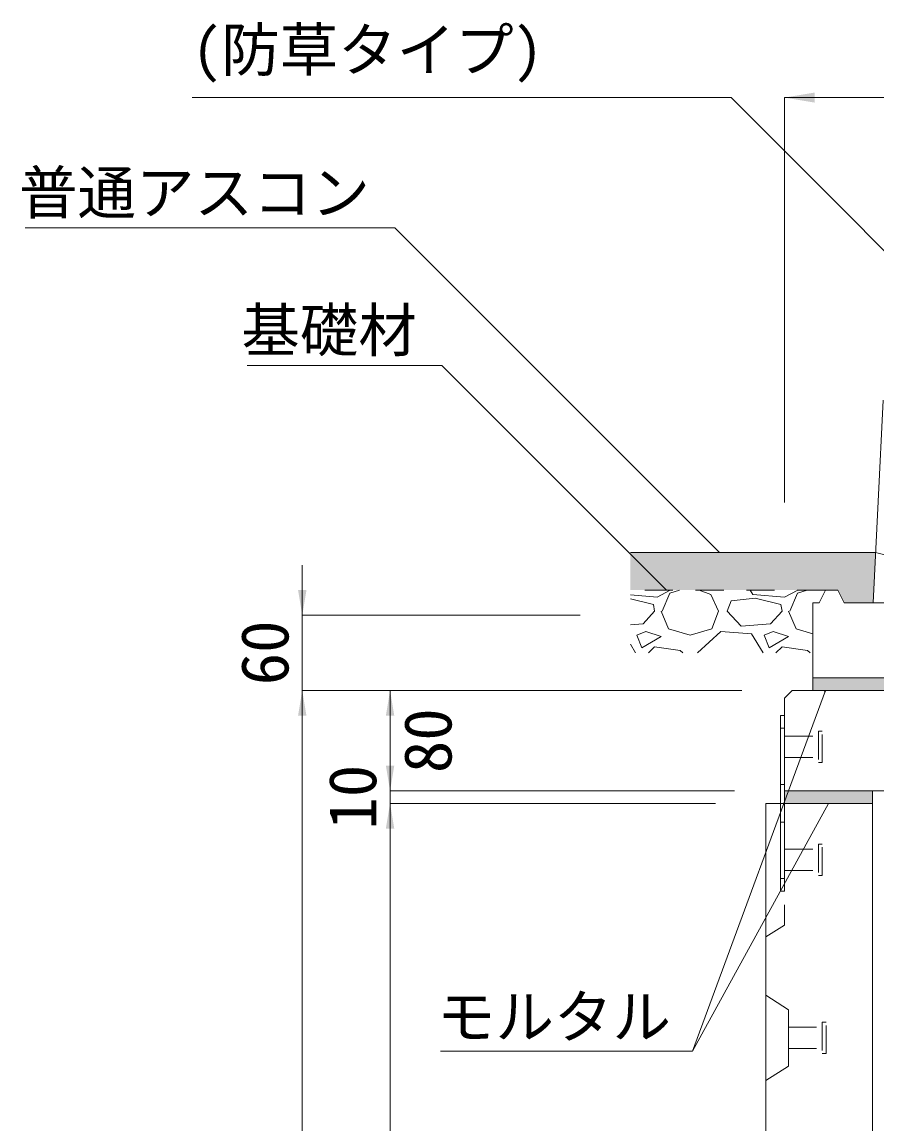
# Model space of a CAD drawing. Units: millimetres at full size. Extents: x 87158 to 122251, y -125707 to -112261.
# Drawn here: x 106736 to 107418, y -121315 to -120437 of the extents above; entities that cross this region are included whole.
import ezdxf
from ezdxf.enums import TextEntityAlignment as Align

# ---------------------------------------------------------------- set-up
doc = ezdxf.new("R2010")
doc.units = ezdxf.units.MM
doc.header["$LTSCALE"] = 30
doc.linetypes.add('USER1', pattern=[1.35, 0.75, -0.6])
for name, color, linetype, lineweight in [('インサート', 92, 'USER1', 9), ('ジョイント', 7, 'Continuous', 5), ('ハッチング_基礎', 150, 'Continuous', 9), ('モルタル', 7, 'Continuous', 13), ('寸法線', 7, 'Continuous', 13), ('引出線', 4, 'Continuous', 13), ('本体', 2, 'Continuous', 13), ('目地', 132, 'Continuous', 5), ('舗装・基礎', 3, 'Continuous', 13)]:
    doc.layers.add(name, color=color, linetype=linetype, lineweight=lineweight)
doc.layers.add('ハッチング_モルタル', color=30, linetype='Continuous')
doc.layers.add('ハッチング_舗装', color=7, linetype='Continuous')
doc.styles.add('ＭＳ ゴシック', font='')
doc.styles.get('ＭＳ ゴシック').set_extended_font_data('MS Gothic')

# ---------------------------------------------------------------- blocks, each defined once
blk = doc.blocks.new('filled_arrow')
at = {"color": 0, "linetype": 'Continuous', "lineweight": -2}
blk.add_solid([(7.5, 1.25), (0, 0), (7.5, -1.25)], dxfattribs=at)

msp = doc.modelspace()

# ---------------------------------------------------------------- hatches: boundary and pattern name
at = {"layer": 'ハッチング_モルタル'}
for points in [[(107622.48, -120975.13), (107622.48, -120929.63), (107626.98, -120929.63), (107626.98, -120909.63), (107614.48, -120909.63), (107616.98, -120959.63), (107366.98, -120959.63), (107366.98, -120969.63), (107412.48, -120969.63), (107557.02, -120969.63, -0.35751), (107559.96, -120972.04), (107561.48, -120979.63), (107566.98, -120979.63), (107566.98, -120975.13)], [(107414.48, -121059.63), (107414.48, -121049.63), (107344.48, -121049.63), (107344.48, -121059.63)]]:
    msp.add_hatch(color=256, dxfattribs=at).paths.add_polyline_path(points)
at = {"layer": 'ハッチング_舗装'}
msp.add_hatch(color=256, dxfattribs=at).paths.add_polyline_path([(107221.48, -120859.63), (107221.48, -120889.63), (107376.98, -120889.63), (107386.98, -120889.63), (107391.98, -120899.63), (107414.98, -120899.63), (107416.98, -120859.63)])
at = {"layer": '引出線'}
msp.add_hatch(color=256, dxfattribs=at).paths.add_polyline_path([(107376.98, -120969.63), (107376.37, -120970.69), (107376.75, -120970.83)])

# ---------------------------------------------------------------- linework, layer by layer
at = {"layer": 'インサート'}
for p, q in [((107344.48, -121006.13), (107371.48, -121006.13)), ((107344.48, -121006.13), (107344.48, -121023.13)), ((107374.48, -121002.13), (107371.48, -121002.13)), ((107371.48, -121002.13), (107371.48, -121027.13)), ((107374.48, -121027.13), (107374.48, -121002.13)), ((107344.48, -121023.13), (107371.48, -121023.13)), ((107371.48, -121027.13), (107374.48, -121027.13)), ((107344.48, -121096.13), (107371.48, -121096.13)), ((107344.48, -121096.13), (107344.48, -121113.13)), ((107374.48, -121092.13), (107371.48, -121092.13)), ((107371.48, -121092.13), (107371.48, -121117.13)), ((107374.48, -121117.13), (107374.48, -121092.13)), ((107344.48, -121113.13), (107371.48, -121113.13)), ((107371.48, -121117.13), (107374.48, -121117.13)), ((107347.48, -121238.13), (107374.48, -121238.13)), ((107347.48, -121238.13), (107347.48, -121255.13)), ((107377.48, -121234.13), (107374.48, -121234.13)), ((107374.48, -121234.13), (107374.48, -121259.13)), ((107377.48, -121259.13), (107377.48, -121234.13)), ((107347.48, -121255.13), (107374.48, -121255.13)), ((107374.48, -121259.13), (107377.48, -121259.13))]:
    msp.add_line(p, q, dxfattribs=at)
at = {"layer": 'ジョイント'}
for p, q in [((107341.28, -120989.63), (107344.48, -120989.63)), ((107341.28, -120989.63), (107341.28, -121129.63)), ((107344.48, -120989.63), (107344.48, -121129.63)), ((107341.28, -121129.63), (107344.48, -121129.63))]:
    msp.add_line(p, q, dxfattribs=at)
at = {"layer": 'ジョイント', "linetype": 'USER1'}
for p, q in [((107341.28, -120999.63), (107344.48, -120999.63)), ((107341.28, -121044.63), (107344.48, -121044.63)), ((107341.28, -121074.63), (107344.48, -121074.63)), ((107341.28, -121119.63), (107344.48, -121119.63))]:
    msp.add_line(p, q, dxfattribs=at)
at = {"layer": 'ハッチング_基礎'}
for p, q in [((107242.89, -120895.09), (107221.48, -120893.38)), ((107253.31, -120889.63), (107242.89, -120895.09)), ((107246.95, -120906.27), (107253.05, -120892.05)), ((107253.05, -120892.05), (107260.77, -120889.63)), ((107276.41, -120889.63), (107285.56, -120893.06)), ((107285.56, -120893.06), (107291.65, -120906.27)), ((107321.12, -120896.11), (107301.81, -120898.14)), ((107319.09, -120893.06), (107317.08, -120889.63)), ((107344.49, -120895.09), (107319.09, -120893.06)), ((107341.44, -120901.19), (107321.12, -120896.11)), ((107354.91, -120889.63), (107344.49, -120895.09)), ((107348.55, -120906.27), (107354.65, -120892.05)), ((107354.65, -120892.05), (107362.37, -120889.63)), ((107239.84, -120901.19), (107221.48, -120896.6)), ((107240.85, -120906.27), (107239.84, -120901.19)), ((107298.77, -120906.27), (107301.81, -120898.14)), ((107342.45, -120906.27), (107341.44, -120901.19)), ((107240.85, -120906.27), (107231.71, -120916.43)), ((107245.93, -120906.27), (107252.03, -120920.49)), ((107286.57, -120920.49), (107291.65, -120906.27)), ((107309.94, -120918.46), (107298.77, -120906.27)), ((107342.45, -120906.27), (107333.31, -120916.43)), ((107347.53, -120906.27), (107353.63, -120920.49)), ((107231.71, -120916.43), (107221.48, -120917.32)), ((107252.03, -120920.49), (107269.3, -120925.57)), ((107269.3, -120925.57), (107286.57, -120920.49)), ((107333.31, -120916.43), (107309.94, -120918.46)), ((107353.63, -120920.49), (107366.98, -120924.42)), ((107233.74, -120922.53), (107226.63, -120925.57)), ((107226.63, -120925.57), (107230.69, -120935.73)), ((107230.69, -120935.73), (107245.93, -120926.59)), ((107245.93, -120926.59), (107233.74, -120922.53)), ((107293.69, -120922.53), (107274.95, -120939.63)), ((107318.07, -120924.56), (107293.69, -120922.53)), ((107327.28, -120939.63), (107318.07, -120924.56)), ((107335.34, -120922.53), (107328.23, -120925.57)), ((107328.23, -120925.57), (107332.29, -120935.73)), ((107332.29, -120935.73), (107347.53, -120926.59)), ((107347.53, -120926.59), (107335.34, -120922.53)), ((107225.68, -120939.63), (107221.48, -120932.75)), ((107240.85, -120934.72), (107235.94, -120939.63)), ((107261.17, -120937.77), (107240.85, -120934.72)), ((107263.31, -120939.63), (107261.17, -120937.77)), ((107342.45, -120934.72), (107337.54, -120939.63)), ((107362.77, -120937.77), (107342.45, -120934.72)), ((107364.91, -120939.63), (107362.77, -120937.77))]:
    msp.add_line(p, q, dxfattribs=at)
at = {"layer": 'モルタル'}
msp.add_lwpolyline([(107414.48, -121049.63), (107344.48, -121049.63), (107344.48, -121059.63), (107414.48, -121059.63)], close=True, dxfattribs=at)
at = {"layer": '寸法線'}
for p, q in [((107344.48, -120496.95), (107626.98, -120496.95)), ((107344.48, -120819.63), (107344.48, -120496.95)), ((106959.92, -121009.63), (106959.92, -120869.63)), ((107181.48, -120909.63), (106959.92, -120909.63)), ((106959.92, -122509.63), (106959.92, -120969.63)), ((107310.48, -120969.63), (106959.92, -120969.63)), ((107310.48, -120969.63), (106959.92, -120969.63)), ((107029.92, -121049.63), (107029.92, -120969.63)), ((107310.48, -120969.63), (107029.92, -120969.63)), ((107029.92, -121009.63), (107029.92, -121099.63)), ((107304.48, -121049.63), (107029.92, -121049.63)), ((107304.48, -121049.63), (107029.92, -121049.63)), ((107029.92, -121059.63), (107029.92, -121659.63)), ((107289.48, -121059.63), (107029.92, -121059.63)), ((107289.48, -121059.63), (107029.92, -121059.63))]:
    msp.add_line(p, q, dxfattribs=at)
at = {"layer": '引出線'}
msp.add_line((107376.98, -120969.63), (107270.99, -121257.05), dxfattribs=at)
for points in [[(107514.48, -120709.63), (107301.79, -120496.95), (106872.09, -120496.95)], [(107292.61, -120859.63), (107033.8, -120600.83), (106738.96, -120600.83)], [(107250.41, -120889.63), (107071.27, -120710.49), (106916.04, -120710.49)], [(107379.48, -121059.63), (107270.99, -121257.05), (107070.25, -121257.05)]]:
    msp.add_lwpolyline(points, dxfattribs=at)
msp.add_lwpolyline([(107376.98, -120969.63), (107376.37, -120970.69), (107376.75, -120970.83)], close=True, dxfattribs=at)
at = {"layer": '本体'}
for p, q in [((107423.05, -120738.13), (107414.98, -120899.63)), ((107376.98, -120889.63), (107371.98, -120899.63)), ((107376.98, -120889.63), (107386.98, -120889.63)), ((107386.98, -120889.63), (107391.98, -120899.63)), ((107366.98, -120899.63), (107371.98, -120899.63)), ((107366.98, -120899.63), (107366.98, -120959.63)), ((107391.98, -120899.63), (107414.98, -120899.63)), ((107366.98, -120959.63), (107616.98, -120959.63)), ((107344.48, -120975.63), (107350.48, -120969.63)), ((107350.48, -120969.63), (107557.02, -120969.63)), ((107344.48, -120975.63), (107344.48, -121049.63)), ((107344.48, -121049.63), (107884.48, -121049.63)), ((107329.48, -121059.63), (107329.48, -122509.63)), ((107329.48, -121059.63), (107414.48, -121059.63)), ((107414.48, -121059.63), (107414.48, -121665.6))]:
    msp.add_line(p, q, dxfattribs=at)
at = {"layer": '本体', "linetype": 'USER1', "lineweight": 15}
msp.add_line((107416.98, -120859.63), (107614.48, -120909.63), dxfattribs=at)
at = {"layer": '本体', "linetype": 'USER1'}
for p, q in [((107344.48, -121059.63), (107344.48, -121156.63)), ((107344.48, -121156.63), (107329.48, -121166.13))]:
    msp.add_line(p, q, dxfattribs=at)
at = {"layer": '本体', "lineweight": 9}
for p, q in [((107329.48, -121212.63), (107347.48, -121224.13)), ((107347.48, -121224.13), (107347.48, -121269.13)), ((107347.48, -121269.13), (107329.48, -121280.63))]:
    msp.add_line(p, q, dxfattribs=at)
at = {"layer": '目地'}
msp.add_line((107414.98, -120899.63), (107427.99, -120899.63), dxfattribs=at)
at = {"layer": '舗装・基礎'}
for p, q in [((107416.98, -120859.63), (107221.48, -120859.63)), ((107366.98, -120959.63), (107366.98, -120969.63)), ((107415.48, -120969.63), (107366.98, -120969.63))]:
    msp.add_line(p, q, dxfattribs=at)
at = {"layer": '舗装・基礎', "linetype": 'USER1'}
msp.add_line((107376.98, -120889.63), (107221.48, -120889.63), dxfattribs=at)

# ---------------------------------------------------------------- block references
at = {"layer": '寸法線', "xscale": 3.2, "yscale": 3.2}
msp.add_blockref('filled_arrow', (107344.48, -120496.95), dxfattribs=at)
at = {"layer": '寸法線', "xscale": 2.67, "yscale": 2.67}
for p, rotation in [((106959.92, -120909.63), 90), ((106959.92, -120969.63), 270), ((106959.92, -120969.63), 270), ((107029.92, -120969.63), 270), ((107029.92, -121049.63), 90), ((107029.92, -121049.63), 90), ((107029.92, -121059.63), 270), ((107029.92, -121059.63), 270)]:
    msp.add_blockref('filled_arrow', p, dxfattribs=dict(at, rotation=rotation))
at = {"layer": '引出線', "xscale": 0.16, "yscale": 0.16}
for p, rotation in [((107292.61, -120859.63), 135), ((107250.41, -120889.63), 135), ((107379.48, -121059.63), 241.2)]:
    msp.add_blockref('filled_arrow', p, dxfattribs=dict(at, rotation=rotation))

# ---------------------------------------------------------------- texts
at = {"layer": '寸法線', "style": 'ＭＳ ゴシック'}
for s, p in [('60', (106929.92, -120939.63)), ('80', (107059.92, -121009.63)), ('10', (106999.92, -121054.63))]:
    msp.add_text(s, height=37.98, rotation=90, dxfattribs=at).set_placement(p, align=Align.MIDDLE_CENTER)
at = {"layer": '引出線', "style": 'ＭＳ ゴシック'}
msp.add_text('(防草タイプ)', height=34.18, dxfattribs=at).set_placement((106872.09, -120486.18), align=Align.BOTTOM_LEFT)
for s, p in [('普通アスコン', (107013.8, -120555.62)), ('基礎材', (107051.27, -120665.28))]:
    msp.add_text(s, height=34.18, dxfattribs=at).set_placement(p, align=Align.TOP_RIGHT)
msp.add_text('モルタル', height=34.18, dxfattribs=at).set_placement((107160.62, -121212.57), align=Align.TOP_CENTER)

doc.saveas('drawing.dxf')
